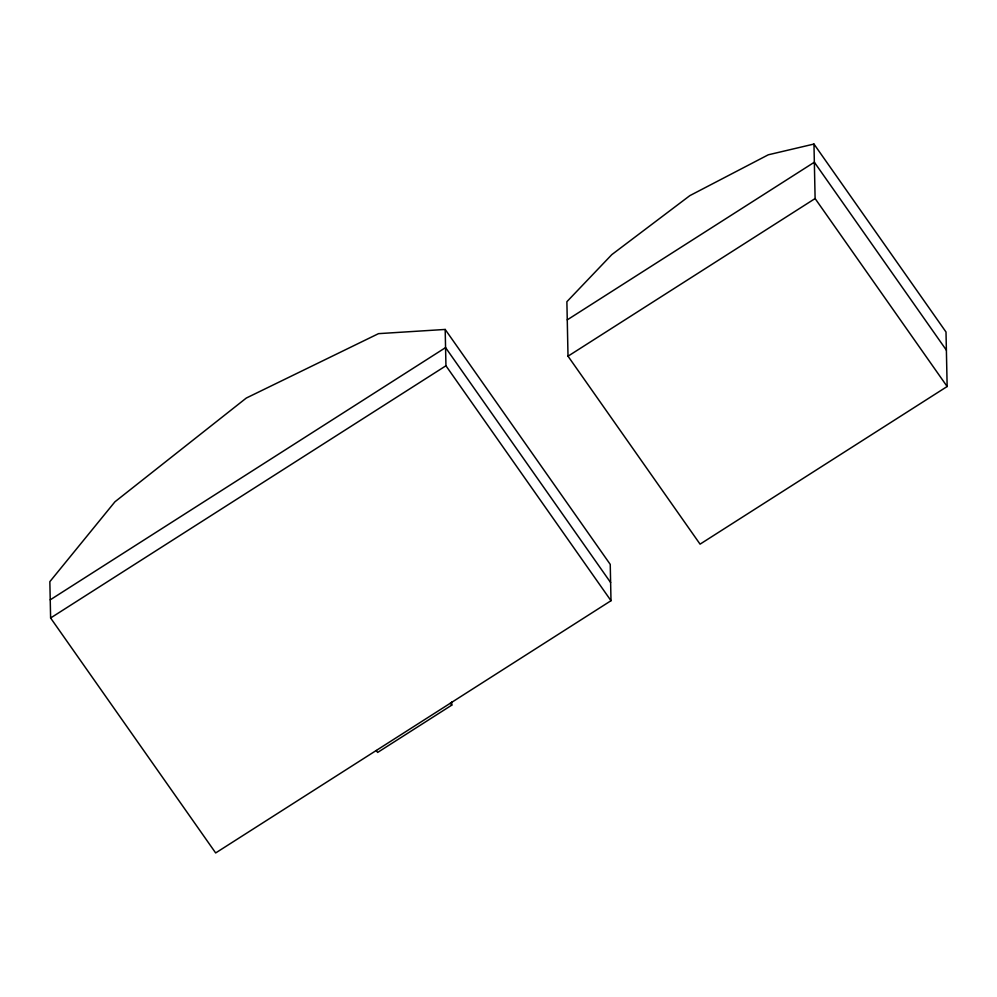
<?xml version="1.0" encoding="UTF-8"?>
<svg xmlns="http://www.w3.org/2000/svg" width="997" height="997" viewBox="0 0 997 997"><rect width="100%" height="100%" fill="white"/><g stroke="black" fill="none" stroke-linecap="round" stroke-linejoin="round"><path stroke-width="1.5" d="M50.236 599.833L445.572 347.604L610.625 582.547M50.61 617.99L445.946 365.774L445.185 329.446L378.511 333.646L246.309 398.04L114.942 501.79L49.85 581.662L50.61 617.99L215.664 852.946L610.999 600.717L610.239 564.389L445.185 329.446M567.256 319.863L814.35 162.224L946.39 350.184M568.016 356.191L815.11 198.553L813.963 144.054L768.288 154.797L689.849 195.636L611.797 254.634L566.882 301.705L568.016 356.191L700.068 544.15L947.15 386.512L946.003 332.013L813.963 144.054M451.703 702.038L451.766 705.141L377.639 752.436L376.268 750.479M815.11 198.553L947.15 386.512M445.946 365.774L610.999 600.717M450.395 703.184L451.766 705.141"/></g></svg>
